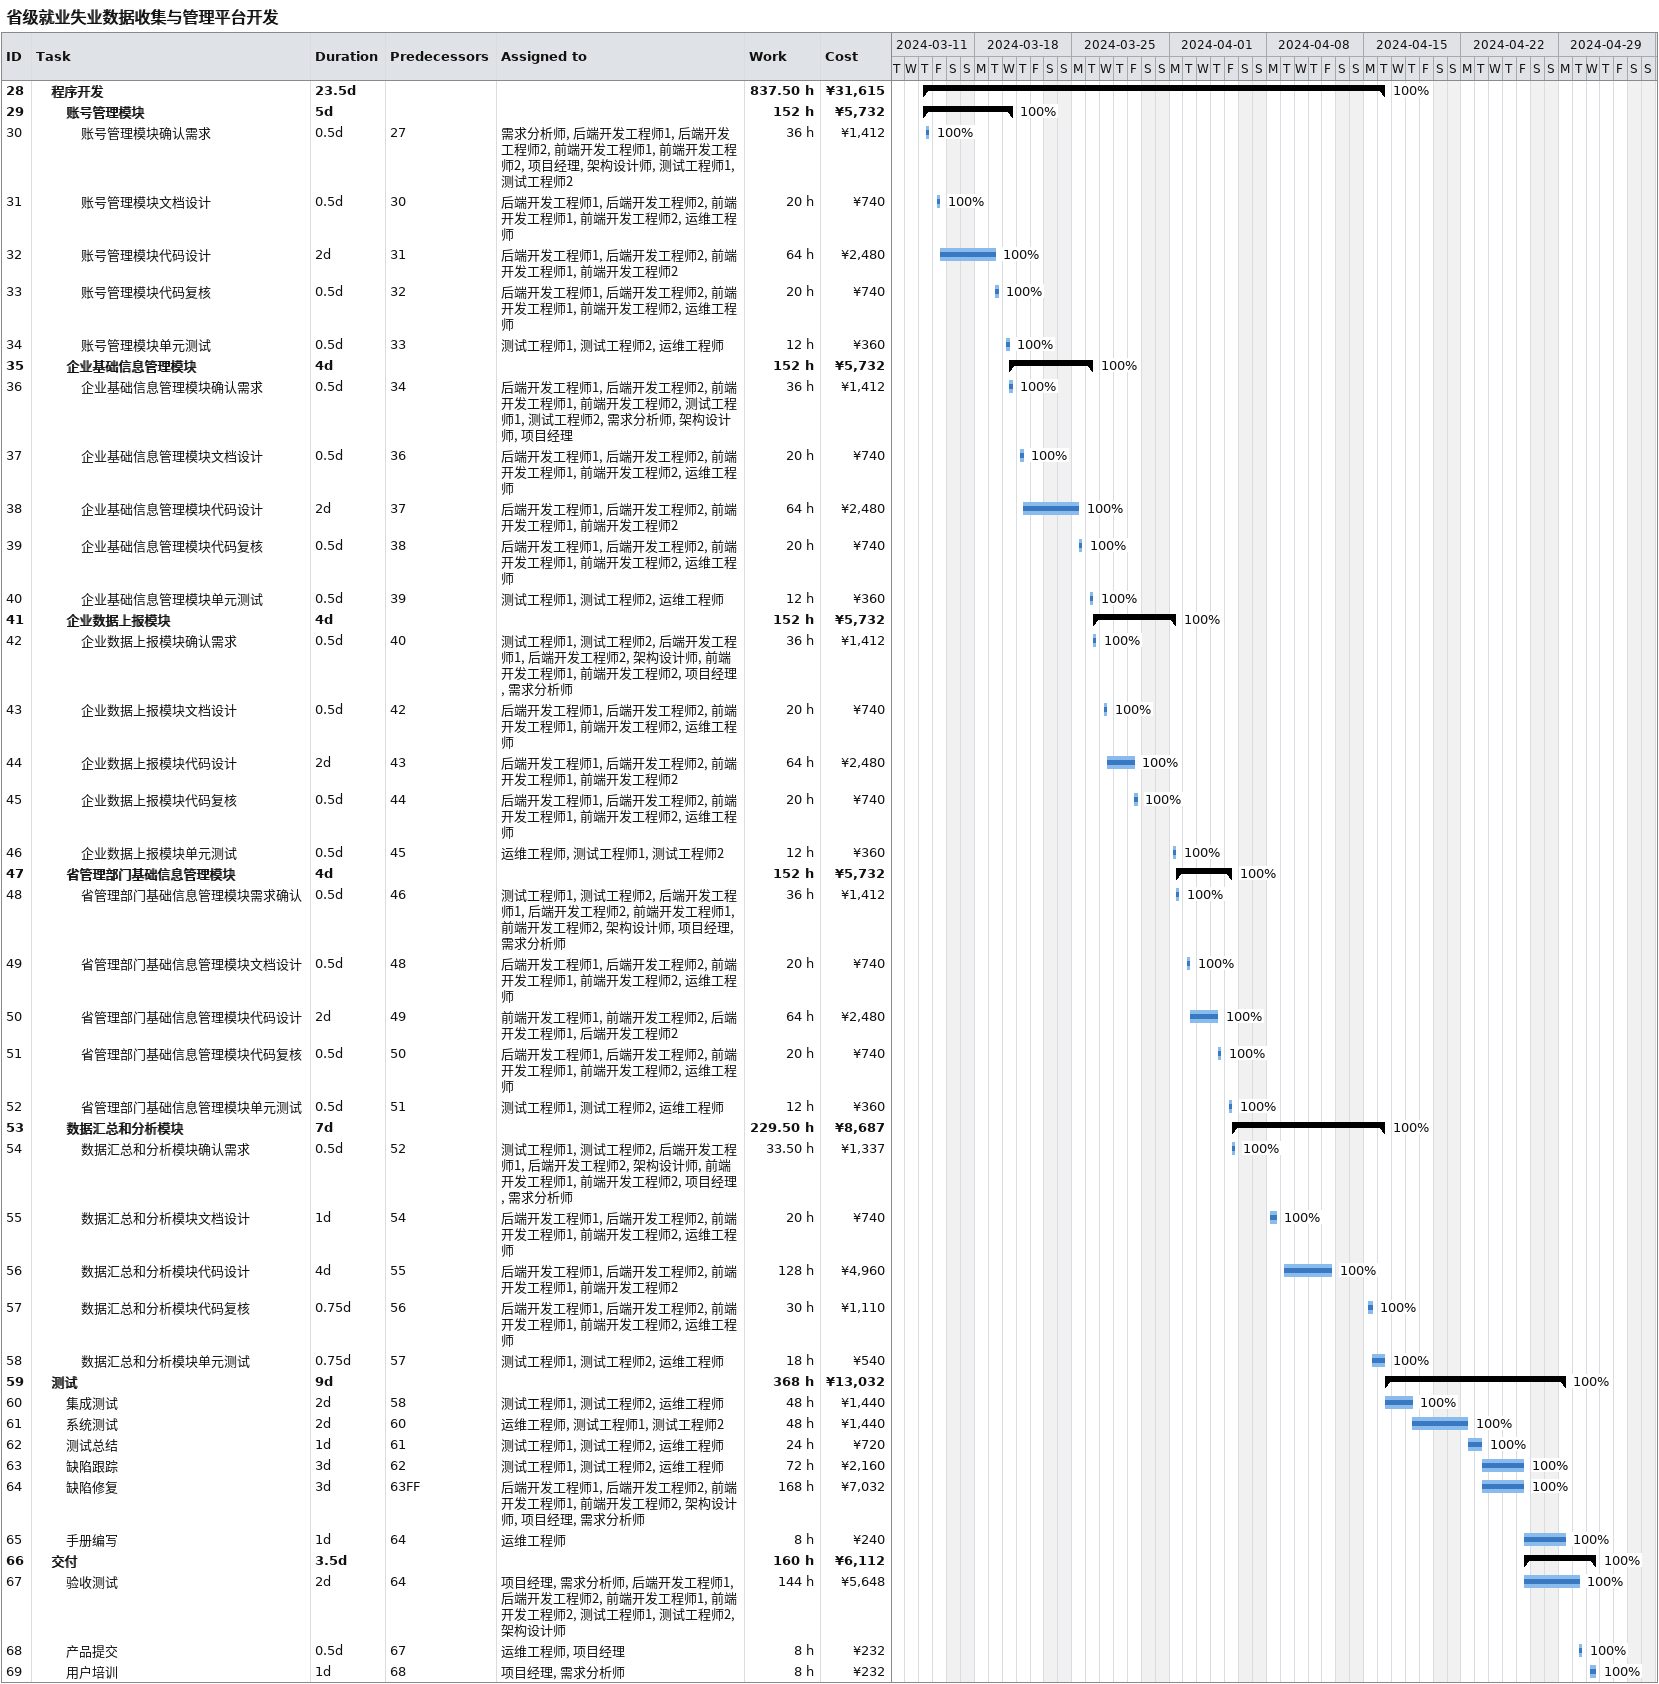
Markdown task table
省级就业失业数据收集与管理平台开发

| ID | Level | Task | Duration | Start | Finish | Predecessors | Resources | % complete | Work (h) | Cost (¥) |
|---|---|---|---|---|---|---|---|---|---|---|
| 28 | 2 | **程序开发** | 23.5d | 2024-03-14 | 2024-04-16 |  |  | 100 | 837.50 | 31615 |
| 29 | 3 | **账号管理模块** | 5d | 2024-03-14 | 2024-03-20 |  |  | 100 | 152 | 5732 |
| 30 | 4 | 账号管理模块确认需求 | 0.5d | 2024-03-14 | 2024-03-14 | 27 | 需求分析师, 后端开发工程师1, 后端开发工程师2, 前端开发工程师1, 前端开发工程师2, 项目经理, 架构设计师, 测试工程师1, 测试工程师2 | 100 | 36 | 1412 |
| 31 | 4 | 账号管理模块文档设计 | 0.5d | 2024-03-15 | 2024-03-15 | 30 | 后端开发工程师1, 后端开发工程师2, 前端开发工程师1, 前端开发工程师2, 运维工程师 | 100 | 20 | 740 |
| 32 | 4 | 账号管理模块代码设计 | 2d | 2024-03-15 | 2024-03-19 | 31 | 后端开发工程师1, 后端开发工程师2, 前端开发工程师1, 前端开发工程师2 | 100 | 64 | 2480 |
| 33 | 4 | 账号管理模块代码复核 | 0.5d | 2024-03-19 | 2024-03-19 | 32 | 后端开发工程师1, 后端开发工程师2, 前端开发工程师1, 前端开发工程师2, 运维工程师 | 100 | 20 | 740 |
| 34 | 4 | 账号管理模块单元测试 | 0.5d | 2024-03-20 | 2024-03-20 | 33 | 测试工程师1, 测试工程师2, 运维工程师 | 100 | 12 | 360 |
| 35 | 3 | **企业基础信息管理模块** | 4d | 2024-03-20 | 2024-03-26 |  |  | 100 | 152 | 5732 |
| 36 | 4 | 企业基础信息管理模块确认需求 | 0.5d | 2024-03-20 | 2024-03-20 | 34 | 后端开发工程师1, 后端开发工程师2, 前端开发工程师1, 前端开发工程师2, 测试工程师1, 测试工程师2, 需求分析师, 架构设计师, 项目经理 | 100 | 36 | 1412 |
| 37 | 4 | 企业基础信息管理模块文档设计 | 0.5d | 2024-03-21 | 2024-03-21 | 36 | 后端开发工程师1, 后端开发工程师2, 前端开发工程师1, 前端开发工程师2, 运维工程师 | 100 | 20 | 740 |
| 38 | 4 | 企业基础信息管理模块代码设计 | 2d | 2024-03-21 | 2024-03-25 | 37 | 后端开发工程师1, 后端开发工程师2, 前端开发工程师1, 前端开发工程师2 | 100 | 64 | 2480 |
| 39 | 4 | 企业基础信息管理模块代码复核 | 0.5d | 2024-03-25 | 2024-03-25 | 38 | 后端开发工程师1, 后端开发工程师2, 前端开发工程师1, 前端开发工程师2, 运维工程师 | 100 | 20 | 740 |
| 40 | 4 | 企业基础信息管理模块单元测试 | 0.5d | 2024-03-26 | 2024-03-26 | 39 | 测试工程师1, 测试工程师2, 运维工程师 | 100 | 12 | 360 |
| 41 | 3 | **企业数据上报模块** | 4d | 2024-03-26 | 2024-04-01 |  |  | 100 | 152 | 5732 |
| 42 | 4 | 企业数据上报模块确认需求 | 0.5d | 2024-03-26 | 2024-03-26 | 40 | 测试工程师1, 测试工程师2, 后端开发工程师1, 后端开发工程师2, 架构设计师, 前端开发工程师1, 前端开发工程师2, 项目经理, 需求分析师 | 100 | 36 | 1412 |
| 43 | 4 | 企业数据上报模块文档设计 | 0.5d | 2024-03-27 | 2024-03-27 | 42 | 后端开发工程师1, 后端开发工程师2, 前端开发工程师1, 前端开发工程师2, 运维工程师 | 100 | 20 | 740 |
| 44 | 4 | 企业数据上报模块代码设计 | 2d | 2024-03-27 | 2024-03-29 | 43 | 后端开发工程师1, 后端开发工程师2, 前端开发工程师1, 前端开发工程师2 | 100 | 64 | 2480 |
| 45 | 4 | 企业数据上报模块代码复核 | 0.5d | 2024-03-29 | 2024-03-29 | 44 | 后端开发工程师1, 后端开发工程师2, 前端开发工程师1, 前端开发工程师2, 运维工程师 | 100 | 20 | 740 |
| 46 | 4 | 企业数据上报模块单元测试 | 0.5d | 2024-04-01 | 2024-04-01 | 45 | 运维工程师, 测试工程师1, 测试工程师2 | 100 | 12 | 360 |
| 47 | 3 | **省管理部门基础信息管理模块** | 4d | 2024-04-01 | 2024-04-05 |  |  | 100 | 152 | 5732 |
| 48 | 4 | 省管理部门基础信息管理模块需求确认 | 0.5d | 2024-04-01 | 2024-04-01 | 46 | 测试工程师1, 测试工程师2, 后端开发工程师1, 后端开发工程师2, 前端开发工程师1, 前端开发工程师2, 架构设计师, 项目经理, 需求分析师 | 100 | 36 | 1412 |
| 49 | 4 | 省管理部门基础信息管理模块文档设计 | 0.5d | 2024-04-02 | 2024-04-02 | 48 | 后端开发工程师1, 后端开发工程师2, 前端开发工程师1, 前端开发工程师2, 运维工程师 | 100 | 20 | 740 |
| 50 | 4 | 省管理部门基础信息管理模块代码设计 | 2d | 2024-04-02 | 2024-04-04 | 49 | 前端开发工程师1, 前端开发工程师2, 后端开发工程师1, 后端开发工程师2 | 100 | 64 | 2480 |
| 51 | 4 | 省管理部门基础信息管理模块代码复核 | 0.5d | 2024-04-04 | 2024-04-04 | 50 | 后端开发工程师1, 后端开发工程师2, 前端开发工程师1, 前端开发工程师2, 运维工程师 | 100 | 20 | 740 |
| 52 | 4 | 省管理部门基础信息管理模块单元测试 | 0.5d | 2024-04-05 | 2024-04-05 | 51 | 测试工程师1, 测试工程师2, 运维工程师 | 100 | 12 | 360 |
| 53 | 3 | **数据汇总和分析模块** | 7d | 2024-04-05 | 2024-04-16 |  |  | 100 | 229.50 | 8687 |
| 54 | 4 | 数据汇总和分析模块确认需求 | 0.5d | 2024-04-05 | 2024-04-05 | 52 | 测试工程师1, 测试工程师2, 后端开发工程师1, 后端开发工程师2, 架构设计师, 前端开发工程师1, 前端开发工程师2, 项目经理, 需求分析师 | 100 | 33.50 | 1337 |
| 55 | 4 | 数据汇总和分析模块文档设计 | 1d | 2024-04-08 | 2024-04-08 | 54 | 后端开发工程师1, 后端开发工程师2, 前端开发工程师1, 前端开发工程师2, 运维工程师 | 100 | 20 | 740 |
| 56 | 4 | 数据汇总和分析模块代码设计 | 4d | 2024-04-09 | 2024-04-12 | 55 | 后端开发工程师1, 后端开发工程师2, 前端开发工程师1, 前端开发工程师2 | 100 | 128 | 4960 |
| 57 | 4 | 数据汇总和分析模块代码复核 | 0.75d | 2024-04-15 | 2024-04-15 | 56 | 后端开发工程师1, 后端开发工程师2, 前端开发工程师1, 前端开发工程师2, 运维工程师 | 100 | 30 | 1110 |
| 58 | 4 | 数据汇总和分析模块单元测试 | 0.75d | 2024-04-15 | 2024-04-16 | 57 | 测试工程师1, 测试工程师2, 运维工程师 | 100 | 18 | 540 |
| 59 | 2 | **测试** | 9d | 2024-04-16 | 2024-04-29 |  |  | 100 | 368 | 13032 |
| 60 | 3 | 集成测试 | 2d | 2024-04-16 | 2024-04-18 | 58 | 测试工程师1, 测试工程师2, 运维工程师 | 100 | 48 | 1440 |
| 61 | 3 | 系统测试 | 2d | 2024-04-18 | 2024-04-22 | 60 | 运维工程师, 测试工程师1, 测试工程师2 | 100 | 48 | 1440 |
| 62 | 3 | 测试总结 | 1d | 2024-04-22 | 2024-04-23 | 61 | 测试工程师1, 测试工程师2, 运维工程师 | 100 | 24 | 720 |
| 63 | 3 | 缺陷跟踪 | 3d | 2024-04-23 | 2024-04-26 | 62 | 测试工程师1, 测试工程师2, 运维工程师 | 100 | 72 | 2160 |
| 64 | 3 | 缺陷修复 | 3d | 2024-04-23 | 2024-04-26 | 63FF | 后端开发工程师1, 后端开发工程师2, 前端开发工程师1, 前端开发工程师2, 架构设计师, 项目经理, 需求分析师 | 100 | 168 | 7032 |
| 65 | 3 | 手册编写 | 1d | 2024-04-26 | 2024-04-29 | 64 | 运维工程师 | 100 | 8 | 240 |
| 66 | 2 | **交付** | 3.5d | 2024-04-26 | 2024-05-01 |  |  | 100 | 160 | 6112 |
| 67 | 3 | 验收测试 | 2d | 2024-04-26 | 2024-04-30 | 64 | 项目经理, 需求分析师, 后端开发工程师1, 后端开发工程师2, 前端开发工程师1, 前端开发工程师2, 测试工程师1, 测试工程师2, 架构设计师 | 100 | 144 | 5648 |
| 68 | 3 | 产品提交 | 0.5d | 2024-04-30 | 2024-04-30 | 67 | 运维工程师, 项目经理 | 100 | 8 | 232 |
| 69 | 3 | 用户培训 | 1d | 2024-05-01 | 2024-05-01 | 68 | 项目经理, 需求分析师 | 100 | 8 | 232 |
